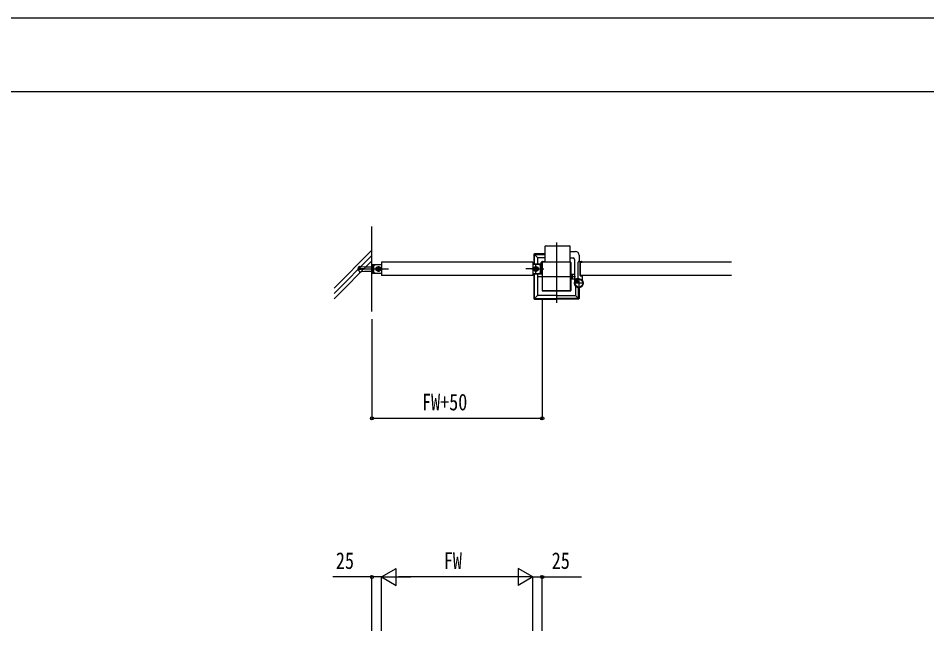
# Model space of a CAD drawing. Units: millimetres, scale not verified. Extents: x -4205 to 4205, y -2970 to 2970.
# Drawn here: x 10 to 2411, y 1319 to 2970 of the extents above; entities that cross this region are included whole.
import ezdxf
from ezdxf.enums import TextEntityAlignment as Align

# ---------------------------------------------------------------- set-up
doc = ezdxf.new("R2010")
doc.units = ezdxf.units.MM
doc.header["$LTSCALE"] = 10
for name, color, linetype in [('0-2_YKK_13', 4, 'Continuous'), ('0-3_YKK_A1', 4, 'Continuous'), ('0-4_YKK_D', 6, 'Continuous'), ('0-5_YKK_ZWAK', 7, 'Continuous'), ('0-6_YSS_K', 3, 'Continuous')]:
    doc.layers.add(name, color=color, linetype=linetype)
doc.styles.add('ＭＳ ゴシック', font='')
doc.styles.get('ＭＳ ゴシック').set_extended_font_data('MS Gothic')

msp = doc.modelspace()

# ---------------------------------------------------------------- linework, layer by layer
at = {"layer": '0-2_YKK_13'}
for p, q in [((906.67, 2307.05), (959.84, 2307.05)), ((909.52, 2311.05), (910.02, 2311.55)), ((909.52, 2303.05), (909.52, 2311.05)), ((910.02, 2302.55), (910.02, 2311.55)), ((910.02, 2311.55), (910.39, 2311.5)), ((910.13, 2309.36), (910.73, 2314.3)), ((925.02, 2307.55), (910.13, 2309.36)), ((925.02, 2306.55), (910.13, 2304.74)), ((910.63, 2309.3), (911.29, 2314.73)), ((910.73, 2314.3), (911.29, 2314.73)), ((911.29, 2314.76), (925.35, 2313.05)), ((925.02, 2307.55), (925.02, 2306.55)), ((925.35, 2313.05), (944.52, 2313.05)), ((944.52, 2301.05), (944.52, 2313.05)), ((945.02, 2312.55), (944.52, 2313.05)), ((945.02, 2312.55), (945.02, 2301.55)), ((947.52, 2295.05), (947.52, 2319.05)), ((950.02, 2316.05), (953.02, 2319.05)), ((950.02, 2298.05), (950.02, 2316.05)), ((953.02, 2319.05), (970.02, 2319.05)), ((954.77, 2307.05), (969.27, 2307.05)), ((959.74, 2306.29), (959.02, 2306.29)), ((962.02, 2314.3), (962.02, 2299.8)), ((964.3, 2307.81), (965.02, 2307.81)), ((970.02, 2316.05), (970.02, 2298.05)), ((970.32, 2307.05), (988.63, 2307.05)), ((1369.72, 2307.05), (1351.41, 2307.05)), ((1367.83, 2307.05), (1398.9, 2307.05)), ((1387.02, 2319.05), (1370.02, 2319.05)), ((1370.02, 2316.55), (1370.02, 2297.55)), ((1385.27, 2307.05), (1370.77, 2307.05)), ((1373.02, 2319.55), (1372.52, 2319.05)), ((1395.02, 2319.55), (1373.02, 2319.55)), ((1375.74, 2307.81), (1375.02, 2307.81)), ((1378.02, 2296.96), (1378.02, 2316.8)), ((1378.02, 2314.3), (1378.02, 2299.8)), ((1380.3, 2306.29), (1381.02, 2306.29)), ((1390.02, 2316.05), (1387.02, 2319.05)), ((1390.02, 2298.05), (1390.02, 2316.05)), ((1392.52, 2319.55), (1392.52, 2324.05)), ((1392.52, 2294.55), (1392.52, 2319.55)), ((1395.52, 2327.05), (1402.02, 2327.05)), ((1402.02, 2324.55), (1395.52, 2324.55)), ((1397.52, 2327.05), (1397.52, 2324.55)), ((1400.52, 2327.05), (1400.52, 2324.55)), ((910.02, 2302.55), (909.52, 2303.05)), ((910.02, 2302.55), (910.39, 2302.59)), ((910.13, 2304.74), (910.73, 2299.8)), ((910.63, 2304.8), (911.29, 2299.36)), ((910.73, 2299.8), (911.29, 2299.36)), ((911.29, 2299.34), (925.35, 2301.05)), ((925.35, 2301.05), (944.52, 2301.05)), ((945.02, 2301.55), (944.52, 2301.05)), ((953.02, 2295.05), (950.02, 2298.05)), ((970.02, 2295.05), (953.02, 2295.05)), ((1370.02, 2295.05), (1387.02, 2295.05)), ((1372.52, 2295.05), (1373.02, 2294.55)), ((1387.02, 2295.05), (1390.02, 2298.05))]:
    msp.add_line(p, q, dxfattribs=at)
for points in [[(967.02, 2295.05), (945.02, 2295.05), (945.02, 2319.05), (967.02, 2319.05)], [(959.02, 2306.29), (959.02, 2307.81), (959.74, 2307.81)], [(961.26, 2309.33), (961.26, 2310.05), (962.78, 2310.05), (962.78, 2309.33)], [(965.02, 2307.81), (965.02, 2306.29), (964.3, 2306.29)], [(1373.02, 2294.55), (1395.02, 2294.55), (1395.02, 2324.05)], [(1375.02, 2307.81), (1375.02, 2306.29), (1375.74, 2306.29)], [(1378.78, 2309.33), (1378.78, 2310.05), (1377.26, 2310.05), (1377.26, 2309.33)], [(1381.02, 2306.29), (1381.02, 2307.81), (1380.3, 2307.81)], [(962.78, 2304.77), (962.78, 2304.05), (961.26, 2304.05), (961.26, 2304.77)], [(1377.26, 2304.77), (1377.26, 2304.05), (1378.78, 2304.05), (1378.78, 2304.77)]]:
    msp.add_lwpolyline(points, dxfattribs=at)
for points in [[(962.02, 2301.27), (957.02, 2304.16), (957.02, 2309.93), (962.02, 2312.82), (967.02, 2309.93), (967.02, 2304.16)], [(1378.02, 2301.27), (1383.02, 2304.16), (1383.02, 2309.93), (1378.02, 2312.82), (1373.02, 2309.93), (1373.02, 2304.16)]]:
    msp.add_lwpolyline(points, close=True, dxfattribs=at)
for centre, radius in [((962.02, 2307.05), 6.25), ((962.02, 2307.05), 5), ((1378.02, 2307.05), 6.25), ((1378.02, 2307.05), 5)]:
    msp.add_circle(centre, radius, dxfattribs=at)
for centre, radius, start, end in [((957.27, 2307.05), 3.25, 101.08749, 258.91251), ((962.02, 2307.05), 5.58, 153.74848, 206.25152), ((962.02, 2307.05), 5.58, 93.74848, 146.25152), ((959.74, 2309.33), 1.52, 270, 0), ((959.74, 2304.77), 1.52, 0, 90), ((962.02, 2307.05), 5.58, 33.74848, 86.25152), ((964.3, 2309.33), 1.52, 180, 270), ((964.3, 2304.77), 1.52, 90, 180), ((962.02, 2307.05), 5.58, 333.74848, 26.25152), ((966.77, 2307.05), 3.25, 78.91251, 78.91396), ((966.77, 2307.05), 3.25, 281.08749, 78.91251), ((1373.27, 2307.05), 3.25, 101.08749, 258.91251), ((1378.02, 2307.05), 5.58, 153.74848, 206.25152), ((1378.02, 2307.05), 5.58, 93.74848, 146.25152), ((1375.74, 2309.33), 1.52, 270, 0), ((1375.74, 2304.77), 1.52, 0, 90), ((1378.02, 2307.05), 5.58, 33.74848, 86.25152), ((1380.3, 2309.33), 1.52, 180, 270), ((1380.3, 2304.77), 1.52, 90, 180), ((1378.02, 2307.05), 5.58, 333.74848, 26.25152), ((1382.77, 2307.05), 3.25, 281.08749, 78.91251), ((1395.52, 2324.05), 3, 90.00046, 180.00046), ((1395.52, 2324.05), 0.5, 90, 180.00046), ((962.02, 2307.05), 5.58, 213.74848, 266.25152), ((962.02, 2307.05), 5.58, 273.74848, 326.25152), ((966.77, 2307.05), 3.25, 281.08327, 281.08749), ((1378.02, 2307.05), 5.58, 213.74848, 266.25152), ((1378.02, 2307.05), 5.58, 273.74848, 326.25152)]:
    msp.add_arc(centre, radius, start, end, dxfattribs=at)
at = {"layer": '0-3_YKK_A1'}
for p, q in [((1402.02, 2366.05), (1402.02, 2324.55)), ((1404.02, 2368.05), (1467.02, 2368.05)), ((1432.52, 2377.05), (1432.52, 2217.05)), ((1469.02, 2324.55), (1469.02, 2366.05)), ((1372.52, 2345.05), (1372.52, 2319.05)), ((1373.1, 2346.46), (1381.52, 2338.05)), ((1402.02, 2347.05), (1374.51, 2347.05)), ((1374.62, 2319.55), (1374.62, 2343.95)), ((1375.62, 2344.95), (1402.02, 2344.95)), ((1382.52, 2336.05), (1382.52, 2319.55)), ((1383.52, 2337.05), (1402.02, 2337.05)), ((1469.02, 2353.05), (1482.52, 2353.05)), ((1469.02, 2336.05), (1476.52, 2336.05)), ((1480.52, 2332.05), (1480.52, 2269.55)), ((1492.52, 2343.05), (1492.52, 2327.05)), ((970.02, 2324.55), (970.02, 2289.55)), ((1370.02, 2324.55), (970.02, 2324.55)), ((1370.02, 2324.55), (1370.02, 2289.55)), ((1395.02, 2324.05), (1395.02, 2249.55)), ((1469.02, 2325.05), (1469.52, 2325.05)), ((1470.52, 2324.05), (1470.52, 2250.05)), ((1490.02, 2284.49), (1490.02, 2325.05)), ((1492.02, 2327.05), (1499.02, 2327.05)), ((1495.02, 2289.55), (1495.02, 2324.55)), ((1495.32, 2324.85), (1499.52, 2324.85)), ((1500.02, 2325.35), (1500.02, 2326.05)), ((1370.02, 2289.55), (970.02, 2289.55)), ((1372.52, 2295.05), (1372.52, 2229.04)), ((1374.62, 2230.15), (1374.62, 2294.55)), ((1382.52, 2294.55), (1382.52, 2238.05)), ((1382.52, 2287.05), (1482.52, 2287.05)), ((1394.52, 2294.55), (1394.52, 2250.05)), ((1473.83, 2291.8), (1473.32, 2291.8)), ((1473.32, 2291.8), (1473.32, 2282.3)), ((1492.02, 2282.55), (1492.02, 2256.55)), ((1895.02, 2289.55), (1495.02, 2289.55)), ((1495.32, 2289.25), (1499.52, 2289.25)), ((1500.02, 2288.75), (1500.02, 2279.71)), ((1473.32, 2281.05), (1480.52, 2281.05)), ((1505.02, 2269.55), (1479.02, 2269.55)), ((1480.47, 2281.1), (1490.53, 2271.04)), ((1482.52, 2263.07), (1482.52, 2238.05)), ((1483.7, 2275.97), (1482.94, 2276.73)), ((1483.3, 2275.43), (1486.72, 2272.02)), ((1487.18, 2272.49), (1483.7, 2275.97)), ((1485.6, 2277.87), (1484.84, 2278.63)), ((1489.08, 2274.39), (1485.6, 2277.87)), ((1489.54, 2274.85), (1486.13, 2278.26)), ((1486.72, 2272.02), (1489.54, 2274.85)), ((1490.42, 2230.15), (1490.42, 2258.16)), ((1492.52, 2258.05), (1492.52, 2229.04)), ((1381.52, 2236.05), (1373.1, 2227.63)), ((1432.02, 2237.05), (1383.52, 2237.05)), ((1432.02, 2249.05), (1395.52, 2249.05)), ((1432.52, 2248.55), (1432.52, 2227.55)), ((1469.52, 2249.05), (1433.02, 2249.05)), ((1433.02, 2237.05), (1481.52, 2237.05)), ((1483.52, 2236.05), (1491.94, 2227.63)), ((1374.51, 2227.05), (1432.02, 2227.05)), ((1375.62, 2229.15), (1432.02, 2229.15)), ((1489.42, 2229.15), (1433.02, 2229.15)), ((1490.52, 2227.05), (1433.02, 2227.05))]:
    msp.add_line(p, q, dxfattribs=at)
for points in [[(1395.02, 2249.55), (1470.02, 2249.55), (1470.02, 2324.55), (1395.52, 2324.55)], [(1895.02, 2324.55), (1495.02, 2324.55), (1495.02, 2289.55)], [(1475.46, 2289.2), (1473.4, 2288.19), (1472.79, 2287.05)], [(1475.46, 2284.9), (1473.4, 2285.9), (1472.79, 2287.05)], [(1472.82, 2293.55), (1473.32, 2293.05), (1480.52, 2293.05)], [(1472.82, 2280.55), (1473.32, 2281.05), (1473.32, 2293.05)], [(1473.83, 2291.8), (1473.83, 2282.3), (1473.32, 2282.3)], [(1482.47, 2276.27), (1481.41, 2275.21), (1480.69, 2276.47)], [(1480.74, 2277.86), (1482.79, 2277.15), (1484.03, 2277.53)], [(1486.13, 2278.26), (1485.3, 2279.09), (1482.47, 2276.27), (1483.3, 2275.43)], [(1483.71, 2280.83), (1484.42, 2278.78), (1484.03, 2277.53)], [(1485.3, 2279.09), (1486.36, 2280.15), (1485.1, 2280.88)]]:
    msp.add_lwpolyline(points, dxfattribs=at)
for radius in [11.5, 10.35]:
    msp.add_circle((1492.02, 2269.55), radius, dxfattribs=at)
for centre, radius, start, end in [((1404.02, 2366.05), 2, 90, 180), ((1467.02, 2366.05), 2, 360, 90), ((1375.62, 2343.95), 1, 90, 180), ((1383.52, 2336.05), 1, 90, 180), ((1476.52, 2332.05), 4, 360, 90), ((1482.52, 2343.05), 10, 360, 90), ((1469.52, 2324.05), 1, 360, 90), ((1492.02, 2325.05), 2, 90, 180), ((1495.32, 2324.55), 0.3, 90, 180), ((1499.02, 2326.05), 1, 360, 90), ((1499.52, 2325.35), 0.5, 270, 360), ((1469.16, 2287.05), 6.66, 314.51496, 45.48504), ((1485.02, 2284.49), 5, 295.10278, 359.99998), ((1495.32, 2289.55), 0.3, 180, 270), ((1499.52, 2288.75), 0.5, 360, 90), ((1481.81, 2277.12), 1.3, 149.0353, 210), ((1492.02, 2269.55), 11.5, 115.10278, 38.01228), ((1488.41, 2273.15), 9, 120.9647, 149.0353), ((1484.45, 2279.76), 1.3, 60, 120.9647), ((1505.02, 2279.71), 5, 180, 218.01228), ((1383.52, 2238.05), 1, 180, 270), ((1395.52, 2250.05), 1, 180, 270), ((1469.52, 2250.05), 1, 270, 360), ((1469.52, 2250.05), 1, 270, 0), ((1481.52, 2238.05), 1, 270, 360), ((1375.62, 2230.15), 1, 180, 270), ((1489.42, 2230.15), 1, 270, 0)]:
    msp.add_arc(centre, radius, start, end, dxfattribs=at)
for centre, major_axis, ratio, start_param, end_param in [((1374.52, 2345.04), (-1.42, 1.42), 0.995146, 5.5002201, 7.0661505), ((1432.02, 2248.55), (0, -0.501), 0.997564, 1.5707963, 3.1415927), ((1433.02, 2248.55), (0, -0.501), 0.997564, 3.1415927, 4.712389), ((1374.52, 2229.05), (-1.42, -1.42), 0.995146, 5.5002201, 7.0661505), ((1432.02, 2227.55), (0, 0.501), 0.997564, 3.1415927, 4.712389), ((1433.02, 2227.55), (0, 0.501), 0.997564, 1.5707963, 3.1415927), ((1490.51, 2229.05), (1.42, -1.42), 0.995146, 5.5002201, 7.0661505)]:
    msp.add_ellipse(centre, major_axis=major_axis, ratio=ratio, start_param=start_param, end_param=end_param, dxfattribs=at)
at = {"layer": '0-4_YKK_D'}
for p, q in [((1395.02, 2229.55), (1395.02, 1911.05)), ((945.02, 2174.55), (945.02, 1911.05)), ((1395.02, 1912.05), (945.02, 1912.05)), ((970.02, 1492.84), (1008.99, 1515.34)), ((1008.99, 1470.34), (1008.99, 1515.34)), ((1370.02, 1492.84), (1331.05, 1515.34)), ((1331.05, 1515.34), (1331.05, 1470.34)), ((945.02, 1350.39), (945.02, 1493.84)), ((970.02, 1350.39), (970.02, 1493.84)), ((970.02, 1350.39), (970.02, 1493.84)), ((970.02, 1492.84), (1008.99, 1470.34)), ((970.02, 1492.84), (1047.96, 1492.84)), ((1325.02, 1492.84), (1015.02, 1492.84)), ((1370.02, 1492.84), (1292.08, 1492.84)), ((1370.02, 1492.84), (1331.05, 1470.34)), ((1370.02, 1350.39), (1370.02, 1493.84)), ((1370.02, 1350.39), (1370.02, 1493.84)), ((1395.02, 1350.39), (1395.02, 1493.84))]:
    msp.add_line(p, q, dxfattribs=at)
for points in [[(970.02, 1492.84), (945.02, 1492.84), (841.62, 1492.84)], [(1370.02, 1492.84), (1395.02, 1492.84), (1498.42, 1492.84)]]:
    msp.add_lwpolyline(points, dxfattribs=at)
for centre in [(945.02, 1912.05), (1395.02, 1912.05), (945.02, 1492.84), (1395.02, 1492.84)]:
    msp.add_circle(centre, 4.25, dxfattribs=at)
at = {"layer": '0-5_YKK_ZWAK'}
msp.add_line((3895.02, 2775), (-3904.98, 2775), dxfattribs=at)
msp.add_lwpolyline([(-4205, -2970), (4205, -2970), (4205, 2970), (-4205, 2970)], close=True, dxfattribs=at)
at = {"layer": '0-6_YSS_K'}
for p, q in [((945.02, 2194.55), (945.02, 2419.55)), ((845.02, 2256.68), (945.02, 2356.68)), ((845.02, 2242.54), (945.02, 2342.54)), ((845.02, 2228.4), (945.02, 2328.4))]:
    msp.add_line(p, q, dxfattribs=at)

# ---------------------------------------------------------------- texts
at = {"layer": '0-4_YKK_D', "style": 'ＭＳ ゴシック', "width": 0.8}
for s, p in [('FW+50', (1077.22, 1920.05)), ('25', (849.62, 1500.84)), ('FW', (1134.82, 1500.84)), ('25', (1420.02, 1500.84))]:
    msp.add_text(s, height=43.99, dxfattribs=at).set_placement(p, align=Align.BOTTOM_LEFT)

doc.saveas('drawing.dxf')
